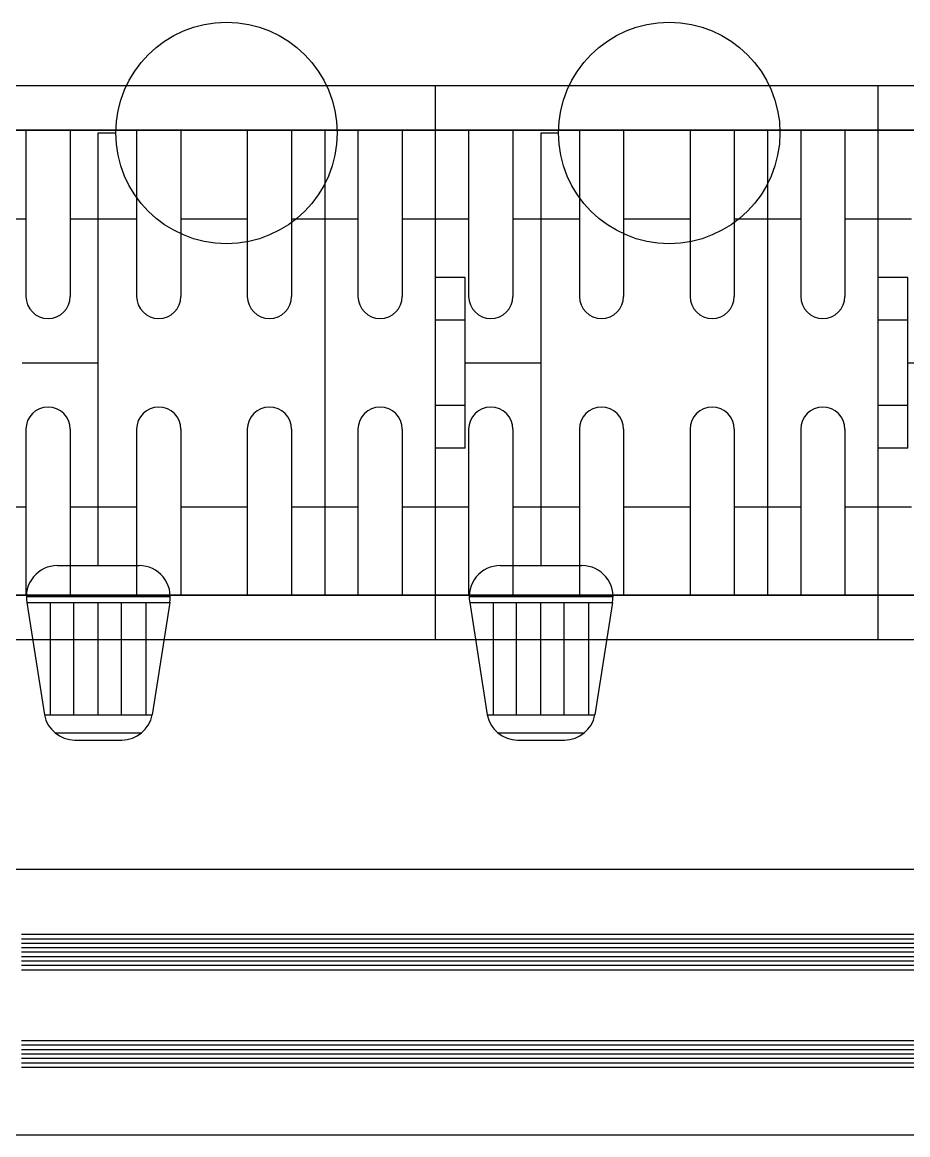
# Model space of a CAD drawing. Header units: inches. Extents: x 21 to 38546, y 13 to 15001.
# Drawn here: x 4907.55 to 4927.55, y 1346.08 to 1371.21 of the extents above; entities that cross this region are included whole.
import ezdxf

# ---------------------------------------------------------------- set-up
doc = ezdxf.new("R2010")
doc.units = ezdxf.units.IN
doc.header["$MEASUREMENT"] = 0
doc.layers.add('RAST-IST-RADYATÖR-DİNAMİK BLOK', color=83, linetype='Continuous')
doc.layers.add('Z_MİM_00', color=8, linetype='Continuous', lineweight=25)
doc.layers.add('Z_MİM_MYM_CAM', color=8, linetype='Continuous', lineweight=25)

# ---------------------------------------------------------------- blocks, each defined once
blk = doc.blocks.new('A$C26d8dfcf')
for p, q in [((47.383, 78.898), (135.058, 78.901)), ((47.383, 72.898), (135.058, 72.901))]:
    blk.add_line(p, q)
at = {"layer": 'Z_MİM_MYM_CAM'}
for p, q in [((59.579, 77.425), (137.534, 77.425)), ((59.579, 77.325), (137.534, 77.325)), ((59.579, 77.225), (137.534, 77.225)), ((59.579, 77.125), (137.534, 77.125)), ((59.579, 77.025), (137.534, 77.025)), ((59.579, 76.925), (137.534, 76.925)), ((59.579, 76.825), (137.534, 76.825)), ((59.579, 76.725), (137.534, 76.725)), ((59.579, 76.625), (137.534, 76.625)), ((59.579, 75.025), (137.534, 75.025)), ((59.579, 74.925), (137.534, 74.925)), ((59.579, 74.825), (137.534, 74.825)), ((59.579, 74.725), (137.534, 74.725)), ((59.579, 74.625), (137.534, 74.625)), ((59.579, 74.525), (137.534, 74.525)), ((59.579, 74.425), (137.534, 74.425)), ((59.579, 74.425), (137.534, 74.425))]:
    blk.add_line(p, q, dxfattribs=at)
blk = doc.blocks.new('-KM- AL-2 EĞİMLİ CEPHE')
blk.add_blockref('A$C26d8dfcf', (-521.36, -79.111, 0))
blk = doc.blocks.new('IS_RADYATOR-PLAN-150')
at = {"layer": 'RAST-IST-RADYATÖR-DİNAMİK BLOK', "color": 7}
for p, q in [((147.385, 11.439), (147.78, 11.439)), ((147.385, 1.67), (147.385, 11.439)), ((145.668, 6.25), (147.385, 6.25)), ((146.462, 1.67), (148.309, 1.67)), ((149.011, 0.968), (145.76, 0.968)), ((145.773, 0.833), (148.998, 0.833)), ((145.773, 0.833), (146.168, -1.704)), ((146.308, -1.704), (146.308, 0.833)), ((146.832, -1.704), (146.832, 0.833)), ((147.381, -1.704), (147.381, 0.833)), ((147.906, -1.704), (147.906, 0.833)), ((148.467, -1.704), (148.467, 0.833)), ((148.998, 0.833), (148.603, -1.704)), ((146.168, -1.704), (148.603, -1.704)), ((146.411, -2.11), (148.36, -2.11)), ((146.857, -2.27), (147.914, -2.27))]:
    blk.add_line(p, q, dxfattribs=at)
at = {"layer": 'RAST-IST-RADYATÖR-DİNAMİK BLOK', "color": 10}
blk.add_circle((150.28, 11.439), 2.5, dxfattribs=at)
at = {"layer": 'RAST-IST-RADYATÖR-DİNAMİK BLOK', "color": 7}
for centre, start, end in [((146.462, 0.968), 90, 191.1518), ((148.309, 0.968), 348.8482, 90), ((146.857, -1.568), 191.1518, 270), ((147.914, -1.568), 270, 348.8482)]:
    blk.add_arc(centre, 0.702, start, end, dxfattribs=at)
blk = doc.blocks.new('IS_RADYATOR-PLAN-160')
at = {"layer": 'RAST-IST-RADYATÖR-DİNAMİK BLOK', "color": 7}
for p, q in [((145.75, 11.5), (145.75, 7.75)), ((146.75, 11.5), (146.75, 7.75)), ((148.25, 11.5), (148.25, 7.75)), ((149.25, 11.5), (149.25, 7.75)), ((150.75, 11.5), (150.75, 7.75)), ((151.75, 11.5), (151.75, 7.75)), ((157.385, 11.439), (157.78, 11.439)), ((157.385, 1.67), (157.385, 11.439)), ((145, 9.5), (145.75, 9.5)), ((146.75, 9.5), (147.5, 9.5)), ((147.5, 9.5), (148.25, 9.5)), ((149.25, 9.5), (150, 9.5)), ((150, 9.5), (150.75, 9.5)), ((151.75, 9.5), (152.5, 9.5)), ((155.668, 6.25), (157.385, 6.25)), ((145.75, 4.75), (145.75, 1)), ((146.75, 4.75), (146.75, 1)), ((148.25, 4.75), (148.25, 1)), ((149.25, 4.75), (149.25, 1)), ((150.75, 4.75), (150.75, 1)), ((151.75, 4.75), (151.75, 1)), ((145, 3), (145.75, 3)), ((146.75, 3), (147.5, 3)), ((147.5, 3), (148.25, 3)), ((149.25, 3), (150, 3)), ((150, 3), (150.75, 3)), ((151.75, 3), (152.5, 3)), ((156.462, 1.67), (158.309, 1.67)), ((159.011, 0.968), (155.76, 0.968)), ((155.773, 0.833), (158.998, 0.833)), ((155.773, 0.833), (156.168, -1.704)), ((156.308, -1.704), (156.308, 0.833)), ((156.832, -1.704), (156.832, 0.833)), ((157.381, -1.704), (157.381, 0.833)), ((157.906, -1.704), (157.906, 0.833)), ((158.467, -1.704), (158.467, 0.833)), ((158.998, 0.833), (158.603, -1.704)), ((156.168, -1.704), (158.603, -1.704)), ((156.411, -2.11), (158.36, -2.11)), ((156.857, -2.27), (157.914, -2.27))]:
    blk.add_line(p, q, dxfattribs=at)
at = {"layer": 'RAST-IST-RADYATÖR-DİNAMİK BLOK'}
for p, q in [((155.668, 8.178), (155, 8.178)), ((155.668, 7.214), (155.668, 8.178)), ((155.668, 7.214), (155, 7.214)), ((155.668, 5.286), (155.668, 7.214)), ((155.668, 5.286), (155, 5.286)), ((155.668, 4.322), (155.668, 5.286)), ((155.668, 4.322), (155, 4.322))]:
    blk.add_line(p, q, dxfattribs=at)
for points in [[(-5, 0), (155, 0), (155, 12.5), (-5, 12.5)], [(-2.5, 11.5), (152.5, 11.5), (152.5, 1), (-2.5, 1)]]:
    blk.add_lwpolyline(points, dxfattribs=at)
at = {"layer": 'RAST-IST-RADYATÖR-DİNAMİK BLOK', "color": 10}
blk.add_circle((160.28, 11.439), 2.5, dxfattribs=at)
at = {"layer": 'RAST-IST-RADYATÖR-DİNAMİK BLOK', "color": 7}
for centre, radius, start, end in [((146.25, 7.75), 0.5, 180, 0), ((148.75, 7.75), 0.5, 180, 0), ((151.25, 7.75), 0.5, 180, 0), ((146.25, 4.75), 0.5, 0, 180), ((148.75, 4.75), 0.5, 0, 180), ((151.25, 4.75), 0.5, 0, 180), ((156.462, 0.968), 0.702, 90, 191.1518), ((158.309, 0.968), 0.702, 348.8482, 90), ((156.857, -1.568), 0.702, 191.1518, 270), ((157.914, -1.568), 0.702, 270, 348.8482)]:
    blk.add_arc(centre, radius, start, end, dxfattribs=at)
blk = doc.blocks.new('IS_RADYATOR-PLAN-170')
at = {"layer": 'RAST-IST-RADYATÖR-DİNAMİK BLOK', "color": 7}
for p, q in [((145.75, 11.5), (145.75, 7.75)), ((146.75, 11.5), (146.75, 7.75)), ((148.25, 11.5), (148.25, 7.75)), ((149.25, 11.5), (149.25, 7.75)), ((150.75, 11.5), (150.75, 7.75)), ((151.75, 11.5), (151.75, 7.75)), ((153.25, 11.5), (153.25, 7.75)), ((154.25, 11.5), (154.25, 7.75)), ((155.75, 11.5), (155.75, 7.75)), ((156.75, 11.5), (156.75, 7.75)), ((158.25, 11.5), (158.25, 7.75)), ((159.25, 11.5), (159.25, 7.75)), ((160.75, 11.5), (160.75, 7.75)), ((161.75, 11.5), (161.75, 7.75)), ((145, 9.5), (145.75, 9.5)), ((146.75, 9.5), (147.5, 9.5)), ((147.5, 9.5), (148.25, 9.5)), ((149.25, 9.5), (150, 9.5)), ((150, 9.5), (150.75, 9.5)), ((151.75, 9.5), (152.5, 9.5)), ((152.5, 9.5), (153.25, 9.5)), ((154.25, 9.5), (155, 9.5)), ((155, 9.5), (155.75, 9.5)), ((156.75, 9.5), (157.5, 9.5)), ((157.5, 9.5), (158.25, 9.5)), ((159.25, 9.5), (160, 9.5)), ((160, 9.5), (160.75, 9.5)), ((161.75, 9.5), (162.5, 9.5)), ((165.668, 6.25), (167.385, 6.25)), ((145.75, 4.75), (145.75, 1)), ((146.75, 4.75), (146.75, 1)), ((148.25, 4.75), (148.25, 1)), ((149.25, 4.75), (149.25, 1)), ((150.75, 4.75), (150.75, 1)), ((151.75, 4.75), (151.75, 1)), ((153.25, 4.75), (153.25, 1)), ((154.25, 4.75), (154.25, 1)), ((155.75, 4.75), (155.75, 1)), ((156.75, 4.75), (156.75, 1)), ((158.25, 4.75), (158.25, 1)), ((159.25, 4.75), (159.25, 1)), ((160.75, 4.75), (160.75, 1)), ((161.75, 4.75), (161.75, 1)), ((145, 3), (145.75, 3)), ((146.75, 3), (147.5, 3)), ((147.5, 3), (148.25, 3)), ((149.25, 3), (150, 3)), ((150, 3), (150.75, 3)), ((151.75, 3), (152.5, 3)), ((152.5, 3), (153.25, 3)), ((154.25, 3), (155, 3)), ((155, 3), (155.75, 3)), ((156.75, 3), (157.5, 3)), ((157.5, 3), (158.25, 3)), ((159.25, 3), (160, 3)), ((160, 3), (160.75, 3)), ((161.75, 3), (162.5, 3))]:
    blk.add_line(p, q, dxfattribs=at)
at = {"layer": 'RAST-IST-RADYATÖR-DİNAMİK BLOK'}
for p, q in [((165.668, 8.178), (165, 8.178)), ((165.668, 7.214), (165.668, 8.178)), ((165.668, 7.214), (165, 7.214)), ((165.668, 5.286), (165.668, 7.214)), ((165.668, 5.286), (165, 5.286)), ((165.668, 4.322), (165.668, 5.286)), ((165.668, 4.322), (165, 4.322))]:
    blk.add_line(p, q, dxfattribs=at)
for points in [[(-5, 0), (165, 0), (165, 12.5), (-5, 12.5)], [(-2.5, 11.5), (162.5, 11.5), (162.5, 1), (-2.5, 1)]]:
    blk.add_lwpolyline(points, dxfattribs=at)
at = {"layer": 'RAST-IST-RADYATÖR-DİNAMİK BLOK', "color": 7}
for centre, start, end in [((146.25, 7.75), 180, 0), ((148.75, 7.75), 180, 0), ((151.25, 7.75), 180, 0), ((153.75, 7.75), 180, 0), ((156.25, 7.75), 180, 0), ((158.75, 7.75), 180, 0), ((161.25, 7.75), 180, 0), ((146.25, 4.75), 0, 180), ((148.75, 4.75), 0, 180), ((151.25, 4.75), 0, 180), ((153.75, 4.75), 0, 180), ((156.25, 4.75), 0, 180), ((158.75, 4.75), 0, 180), ((161.25, 4.75), 0, 180)]:
    blk.add_arc(centre, 0.5, start, end, dxfattribs=at)
blk = doc.blocks.new('IS_RADYATOR-PLAN-180')
at = {"layer": 'RAST-IST-RADYATÖR-DİNAMİK BLOK', "color": 7}
for p, q in [((145.75, 11.5), (145.75, 7.75)), ((146.75, 11.5), (146.75, 7.75)), ((148.25, 11.5), (148.25, 7.75)), ((149.25, 11.5), (149.25, 7.75)), ((150.75, 11.5), (150.75, 7.75)), ((151.75, 11.5), (151.75, 7.75)), ((153.25, 11.5), (153.25, 7.75)), ((154.25, 11.5), (154.25, 7.75)), ((155.75, 11.5), (155.75, 7.75)), ((156.75, 11.5), (156.75, 7.75)), ((158.25, 11.5), (158.25, 7.75)), ((159.25, 11.5), (159.25, 7.75)), ((160.75, 11.5), (160.75, 7.75)), ((161.75, 11.5), (161.75, 7.75)), ((163.25, 11.5), (163.25, 7.75)), ((164.25, 11.5), (164.25, 7.75)), ((145, 9.5), (145.75, 9.5)), ((146.75, 9.5), (147.5, 9.5)), ((147.5, 9.5), (148.25, 9.5)), ((149.25, 9.5), (150, 9.5)), ((150, 9.5), (150.75, 9.5)), ((151.75, 9.5), (152.5, 9.5)), ((152.5, 9.5), (153.25, 9.5)), ((154.25, 9.5), (155, 9.5)), ((155, 9.5), (155.75, 9.5)), ((156.75, 9.5), (157.5, 9.5)), ((157.5, 9.5), (158.25, 9.5)), ((159.25, 9.5), (160, 9.5)), ((160, 9.5), (160.75, 9.5)), ((161.75, 9.5), (162.5, 9.5)), ((162.5, 9.5), (163.25, 9.5)), ((164.25, 9.5), (165, 9.5)), ((165, 9.5), (165.75, 9.5)), ((145.75, 4.75), (145.75, 1)), ((146.75, 4.75), (146.75, 1)), ((148.25, 4.75), (148.25, 1)), ((149.25, 4.75), (149.25, 1)), ((150.75, 4.75), (150.75, 1)), ((151.75, 4.75), (151.75, 1)), ((153.25, 4.75), (153.25, 1)), ((154.25, 4.75), (154.25, 1)), ((155.75, 4.75), (155.75, 1)), ((156.75, 4.75), (156.75, 1)), ((158.25, 4.75), (158.25, 1)), ((159.25, 4.75), (159.25, 1)), ((160.75, 4.75), (160.75, 1)), ((161.75, 4.75), (161.75, 1)), ((163.25, 4.75), (163.25, 1)), ((164.25, 4.75), (164.25, 1)), ((145, 3), (145.75, 3)), ((146.75, 3), (147.5, 3)), ((147.5, 3), (148.25, 3)), ((149.25, 3), (150, 3)), ((150, 3), (150.75, 3)), ((151.75, 3), (152.5, 3)), ((152.5, 3), (153.25, 3)), ((154.25, 3), (155, 3)), ((155, 3), (155.75, 3)), ((156.75, 3), (157.5, 3)), ((157.5, 3), (158.25, 3)), ((159.25, 3), (160, 3)), ((160, 3), (160.75, 3)), ((161.75, 3), (162.5, 3)), ((162.5, 3), (163.25, 3)), ((164.25, 3), (165, 3)), ((165, 3), (165.75, 3))]:
    blk.add_line(p, q, dxfattribs=at)
at = {"layer": 'RAST-IST-RADYATÖR-DİNAMİK BLOK'}
for points in [[(-5, 0), (175, 0), (175, 12.5), (-5, 12.5)], [(-2.5, 11.5), (172.5, 11.5), (172.5, 1), (-2.5, 1)]]:
    blk.add_lwpolyline(points, dxfattribs=at)
at = {"layer": 'RAST-IST-RADYATÖR-DİNAMİK BLOK', "color": 7}
for centre, start, end in [((146.25, 7.75), 180, 0), ((148.75, 7.75), 180, 0), ((151.25, 7.75), 180, 0), ((153.75, 7.75), 180, 0), ((156.25, 7.75), 180, 0), ((158.75, 7.75), 180, 0), ((161.25, 7.75), 180, 0), ((163.75, 7.75), 180, 0), ((146.25, 4.75), 0, 180), ((148.75, 4.75), 0, 180), ((151.25, 4.75), 0, 180), ((153.75, 4.75), 0, 180), ((156.25, 4.75), 0, 180), ((158.75, 4.75), 0, 180), ((161.25, 4.75), 0, 180), ((163.75, 4.75), 0, 180)]:
    blk.add_arc(centre, 0.5, start, end, dxfattribs=at)
blk = doc.blocks.new('IS_RADYATOR-PLAN-190')
at = {"layer": 'RAST-IST-RADYATÖR-DİNAMİK BLOK', "color": 7}
for p, q in [((145.75, 11.5), (145.75, 7.75)), ((146.75, 11.5), (146.75, 7.75)), ((148.25, 11.5), (148.25, 7.75)), ((149.25, 11.5), (149.25, 7.75)), ((150.75, 11.5), (150.75, 7.75)), ((151.75, 11.5), (151.75, 7.75)), ((153.25, 11.5), (153.25, 7.75)), ((154.25, 11.5), (154.25, 7.75)), ((155.75, 11.5), (155.75, 7.75)), ((156.75, 11.5), (156.75, 7.75)), ((158.25, 11.5), (158.25, 7.75)), ((159.25, 11.5), (159.25, 7.75)), ((160.75, 11.5), (160.75, 7.75)), ((161.75, 11.5), (161.75, 7.75)), ((163.25, 11.5), (163.25, 7.75)), ((164.25, 11.5), (164.25, 7.75)), ((145, 9.5), (145.75, 9.5)), ((146.75, 9.5), (147.5, 9.5)), ((147.5, 9.5), (148.25, 9.5)), ((149.25, 9.5), (150, 9.5)), ((150, 9.5), (150.75, 9.5)), ((151.75, 9.5), (152.5, 9.5)), ((152.5, 9.5), (153.25, 9.5)), ((154.25, 9.5), (155, 9.5)), ((155, 9.5), (155.75, 9.5)), ((156.75, 9.5), (157.5, 9.5)), ((157.5, 9.5), (158.25, 9.5)), ((159.25, 9.5), (160, 9.5)), ((160, 9.5), (160.75, 9.5)), ((161.75, 9.5), (162.5, 9.5)), ((162.5, 9.5), (163.25, 9.5)), ((164.25, 9.5), (165, 9.5)), ((165, 9.5), (165.75, 9.5)), ((145.75, 4.75), (145.75, 1)), ((146.75, 4.75), (146.75, 1)), ((148.25, 4.75), (148.25, 1)), ((149.25, 4.75), (149.25, 1)), ((150.75, 4.75), (150.75, 1)), ((151.75, 4.75), (151.75, 1)), ((153.25, 4.75), (153.25, 1)), ((154.25, 4.75), (154.25, 1)), ((155.75, 4.75), (155.75, 1)), ((156.75, 4.75), (156.75, 1)), ((158.25, 4.75), (158.25, 1)), ((159.25, 4.75), (159.25, 1)), ((160.75, 4.75), (160.75, 1)), ((161.75, 4.75), (161.75, 1)), ((163.25, 4.75), (163.25, 1)), ((164.25, 4.75), (164.25, 1)), ((145, 3), (145.75, 3)), ((146.75, 3), (147.5, 3)), ((147.5, 3), (148.25, 3)), ((149.25, 3), (150, 3)), ((150, 3), (150.75, 3)), ((151.75, 3), (152.5, 3)), ((152.5, 3), (153.25, 3)), ((154.25, 3), (155, 3)), ((155, 3), (155.75, 3)), ((156.75, 3), (157.5, 3)), ((157.5, 3), (158.25, 3)), ((159.25, 3), (160, 3)), ((160, 3), (160.75, 3)), ((161.75, 3), (162.5, 3)), ((162.5, 3), (163.25, 3)), ((164.25, 3), (165, 3)), ((165, 3), (165.75, 3))]:
    blk.add_line(p, q, dxfattribs=at)
at = {"layer": 'RAST-IST-RADYATÖR-DİNAMİK BLOK'}
for points in [[(-5, 0), (185, 0), (185, 12.5), (-5, 12.5)], [(182.5, 11.5), (-2.5, 11.5), (-2.5, 1), (182.5, 1)]]:
    blk.add_lwpolyline(points, dxfattribs=at)
at = {"layer": 'RAST-IST-RADYATÖR-DİNAMİK BLOK', "color": 7}
for centre, start, end in [((146.25, 7.75), 180, 0), ((148.75, 7.75), 180, 0), ((151.25, 7.75), 180, 0), ((153.75, 7.75), 180, 0), ((156.25, 7.75), 180, 0), ((158.75, 7.75), 180, 0), ((161.25, 7.75), 180, 0), ((163.75, 7.75), 180, 0), ((146.25, 4.75), 0, 180), ((148.75, 4.75), 0, 180), ((151.25, 4.75), 0, 180), ((153.75, 4.75), 0, 180), ((156.25, 4.75), 0, 180), ((158.75, 4.75), 0, 180), ((161.25, 4.75), 0, 180), ((163.75, 4.75), 0, 180)]:
    blk.add_arc(centre, 0.5, start, end, dxfattribs=at)
blk = doc.blocks.new('IS_RADYATOR-PLAN-200')
at = {"layer": 'RAST-IST-RADYATÖR-DİNAMİK BLOK', "color": 7}
for p, q in [((150.75, 11.5), (150.75, 7.75)), ((151.75, 11.5), (151.75, 7.75)), ((153.25, 11.5), (153.25, 7.75)), ((154.25, 11.5), (154.25, 7.75)), ((155.75, 11.5), (155.75, 7.75)), ((156.75, 11.5), (156.75, 7.75)), ((158.25, 11.5), (158.25, 7.75)), ((159.25, 11.5), (159.25, 7.75)), ((160.75, 11.5), (160.75, 7.75)), ((161.75, 11.5), (161.75, 7.75)), ((163.25, 11.5), (163.25, 7.75)), ((164.25, 11.5), (164.25, 7.75)), ((165.75, 11.5), (165.75, 7.75)), ((166.75, 11.5), (166.75, 7.75)), ((168.25, 11.5), (168.25, 7.75)), ((169.25, 11.5), (169.25, 7.75)), ((150, 9.5), (150.75, 9.5)), ((151.75, 9.5), (152.5, 9.5)), ((152.5, 9.5), (153.25, 9.5)), ((154.25, 9.5), (155, 9.5)), ((155, 9.5), (155.75, 9.5)), ((156.75, 9.5), (157.5, 9.5)), ((157.5, 9.5), (158.25, 9.5)), ((159.25, 9.5), (160, 9.5)), ((160, 9.5), (160.75, 9.5)), ((161.75, 9.5), (162.5, 9.5)), ((162.5, 9.5), (163.25, 9.5)), ((164.25, 9.5), (165, 9.5)), ((165, 9.5), (165.75, 9.5)), ((166.75, 9.5), (167.5, 9.5)), ((167.5, 9.5), (168.25, 9.5)), ((169.25, 9.5), (170, 9.5)), ((170, 9.5), (170.75, 9.5)), ((150.75, 4.75), (150.75, 1)), ((151.75, 4.75), (151.75, 1)), ((153.25, 4.75), (153.25, 1)), ((154.25, 4.75), (154.25, 1)), ((155.75, 4.75), (155.75, 1)), ((156.75, 4.75), (156.75, 1)), ((158.25, 4.75), (158.25, 1)), ((159.25, 4.75), (159.25, 1)), ((160.75, 4.75), (160.75, 1)), ((161.75, 4.75), (161.75, 1)), ((163.25, 4.75), (163.25, 1)), ((164.25, 4.75), (164.25, 1)), ((165.75, 4.75), (165.75, 1)), ((166.75, 4.75), (166.75, 1)), ((168.25, 4.75), (168.25, 1)), ((169.25, 4.75), (169.25, 1)), ((150, 3), (150.75, 3)), ((151.75, 3), (152.5, 3)), ((152.5, 3), (153.25, 3)), ((154.25, 3), (155, 3)), ((155, 3), (155.75, 3)), ((156.75, 3), (157.5, 3)), ((157.5, 3), (158.25, 3)), ((159.25, 3), (160, 3)), ((160, 3), (160.75, 3)), ((161.75, 3), (162.5, 3)), ((162.5, 3), (163.25, 3)), ((164.25, 3), (165, 3)), ((165, 3), (165.75, 3)), ((166.75, 3), (167.5, 3)), ((167.5, 3), (168.25, 3)), ((169.25, 3), (170, 3)), ((170, 3), (170.75, 3))]:
    blk.add_line(p, q, dxfattribs=at)
at = {"layer": 'RAST-IST-RADYATÖR-DİNAMİK BLOK'}
for points in [[(0, 0), (200, 0), (200, 12.5), (0, 12.5)], [(2.5, 11.5), (197.5, 11.5), (197.5, 1), (2.5, 1)]]:
    blk.add_lwpolyline(points, dxfattribs=at)
at = {"layer": 'RAST-IST-RADYATÖR-DİNAMİK BLOK', "color": 7}
for centre, start, end in [((151.25, 7.75), 180, 0), ((153.75, 7.75), 180, 0), ((156.25, 7.75), 180, 0), ((158.75, 7.75), 180, 0), ((161.25, 7.75), 180, 0), ((163.75, 7.75), 180, 0), ((166.25, 7.75), 180, 0), ((168.75, 7.75), 180, 0), ((151.25, 4.75), 0, 180), ((153.75, 4.75), 0, 180), ((156.25, 4.75), 0, 180), ((158.75, 4.75), 0, 180), ((161.25, 4.75), 0, 180), ((163.75, 4.75), 0, 180), ((166.25, 4.75), 0, 180), ((168.75, 4.75), 0, 180)]:
    blk.add_arc(centre, 0.5, start, end, dxfattribs=at)
blk = doc.blocks.new('IS_U4732')
for name, p in [('IS_RADYATOR-PLAN-150', (0, 0)), ('IS_RADYATOR-PLAN-160', (0, 0)), ('IS_RADYATOR-PLAN-170', (0, 0)), ('IS_RADYATOR-PLAN-180', (0, 0)), ('IS_RADYATOR-PLAN-190', (0, 0)), ('IS_RADYATOR-PLAN-200', (-5, 0))]:
    blk.add_blockref(name, p)

msp = doc.modelspace()

# ---------------------------------------------------------------- block references
at = {"layer": 'RAST-IST-RADYATÖR-DİNAMİK BLOK'}
msp.add_blockref('IS_U4732', (4761.884, 1357.266), dxfattribs=at)
at = {"layer": 'Z_MİM_00'}
msp.add_blockref('-KM- AL-2 EĞİMLİ CEPHE', (5369.318, 1352.296), dxfattribs=at)

doc.saveas('drawing.dxf')
